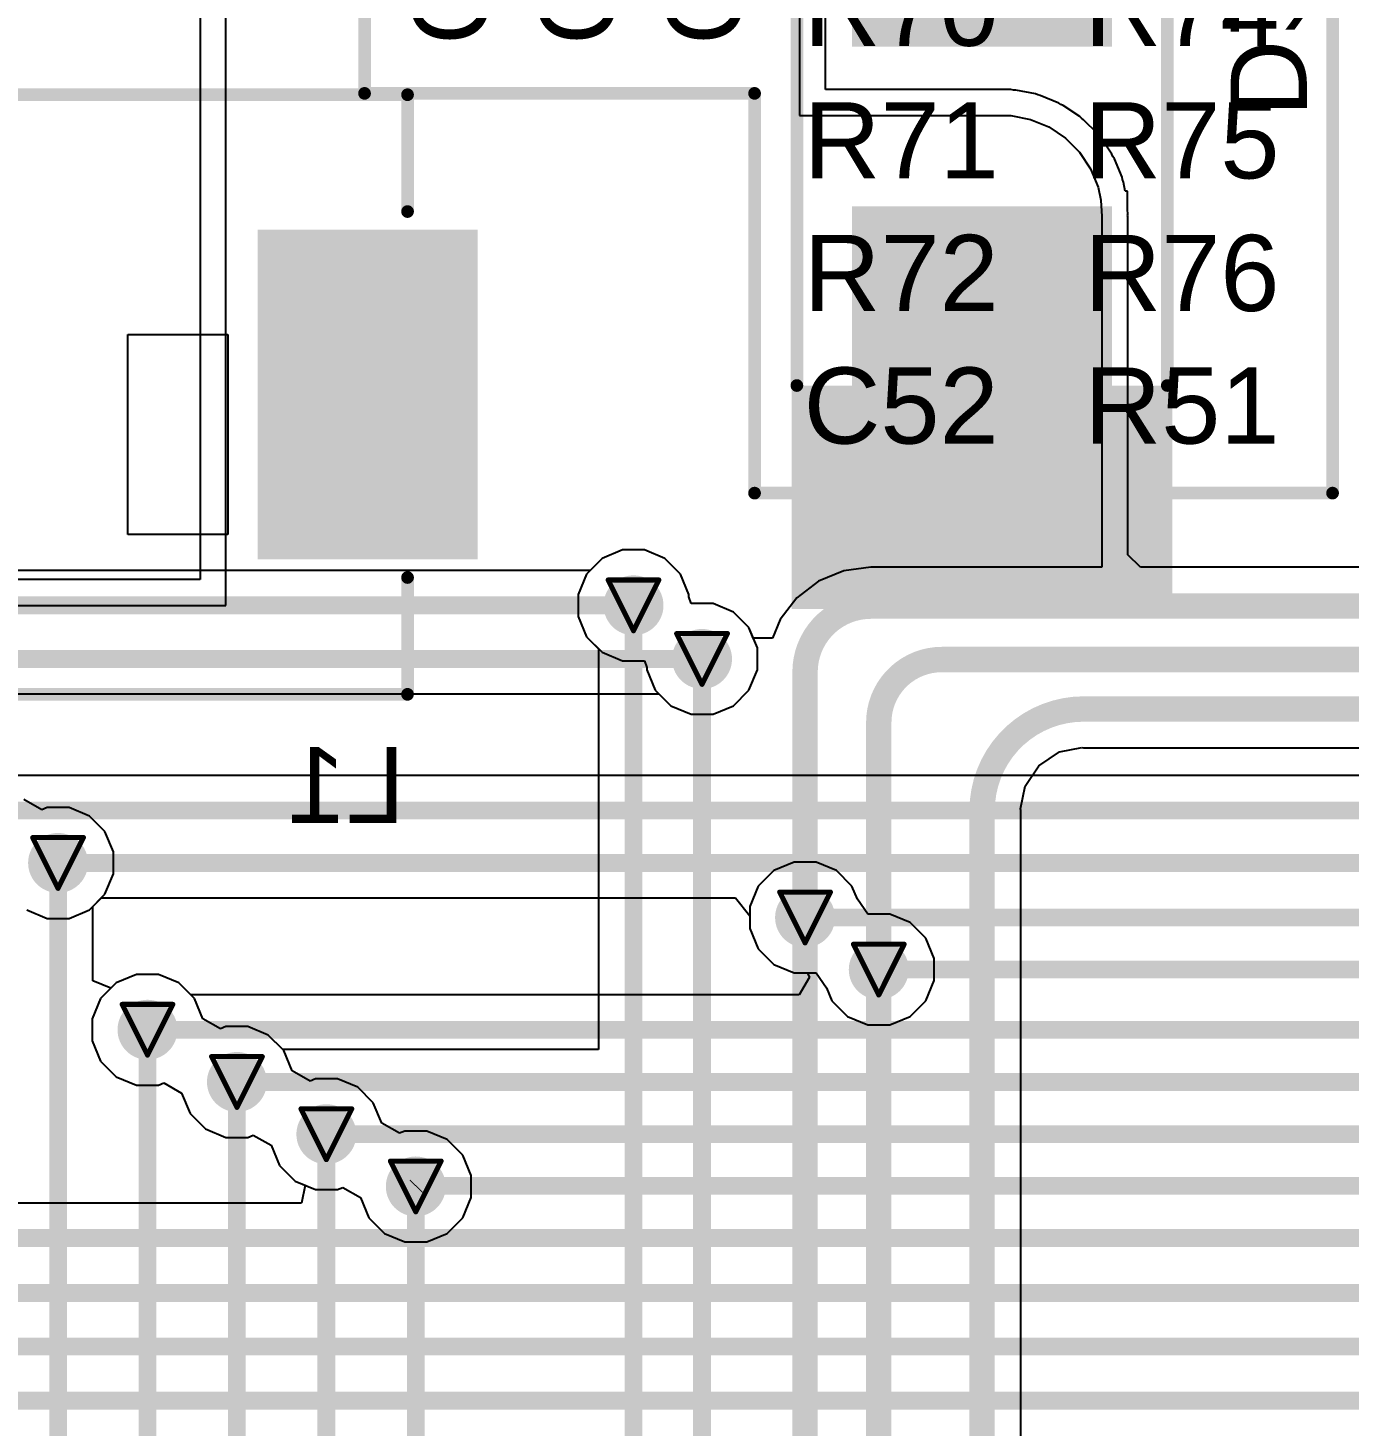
# Model space of a CAD drawing. Header units: inches. Extents: x 0 to 211, y 0 to 201.
# Drawn here: x 0.57 to 1.091, y 2.692 to 3.242 of the extents above; entities that cross this region are included whole.
import ezdxf

# ---------------------------------------------------------------- set-up
doc = ezdxf.new("R2010")
doc.units = ezdxf.units.IN
doc.header["$MEASUREMENT"] = 0
for name, color, linetype in [('Bottom Layer', 5, 'Continuous'), ('Bottom Overlay', 54, 'Continuous'), ('Bottom Paste', 16, 'Continuous'), ('Bottom Solder', 6, 'Continuous'), ('Drill Drawing', 1, 'Continuous'), ('Layer 1', 16, 'Continuous'), ('Layer 2', 76, 'Continuous'), ('Top Layer', 1, 'Continuous'), ('Top Overlay', 2, 'Continuous'), ('Via Holes', 16, 'Continuous')]:
    doc.layers.add(name, color=color, linetype=linetype)
doc.styles.add('Arial', font='', dxfattribs={"height": 0.2})
doc.styles.get('Arial').set_extended_font_data('Arial')

# ---------------------------------------------------------------- blocks, each defined once
blk = doc.blocks.new('SMB__B_22')
at = {"layer": 'Bottom Layer'}
for points in [[(-0.03543, 0.04724), (-0.03543, -0.04724), (-0.14567, -0.04724), (-0.14567, 0.04724)], [(0.14567, 0.04724), (0.14567, -0.04724), (0.03543, -0.04724), (0.03543, 0.04724)]]:
    blk.add_hatch(color=5, dxfattribs=at).paths.add_polyline_path(points)
at = {"layer": 'Bottom Overlay'}
for points in [[(0.102, 0.04899), (0.19, 0.04899), (0.19, 0.07499), (0.102, 0.07499)], [(0.14699, -0.053), (0.18999, -0.053), (0.18999, 0.065), (0.14699, 0.065)], [(0.102, -0.07501), (0.19, -0.07501), (0.19, -0.04901), (0.102, -0.04901)]]:
    blk.add_hatch(color=54, dxfattribs=at).paths.add_polyline_path(points)
at = {"layer": 'Bottom Paste'}
for points in [[(-0.03543, 0.04724), (-0.03543, -0.04724), (-0.14567, -0.04724), (-0.14567, 0.04724)], [(0.14567, 0.04724), (0.14567, -0.04724), (0.03543, -0.04724), (0.03543, 0.04724)]]:
    blk.add_hatch(color=16, dxfattribs=at).paths.add_polyline_path(points)
at = {"layer": 'Bottom Solder'}
for points in [[(-0.03143, 0.05124), (-0.03143, -0.05124), (-0.14967, -0.05124), (-0.14967, 0.05124)], [(0.14967, 0.05124), (0.14967, -0.05124), (0.03143, -0.05124), (0.03143, 0.05124)]]:
    blk.add_hatch(color=6, dxfattribs=at).paths.add_polyline_path(points)
at = {"layer": 'Bottom Overlay'}
for points in [[(0.102, 0.073, 0.005, 0.005, 0), (-0.087, 0.073, 0.005, 0.005, 0)], [(-0.087, 0.055, 0.005, 0.005, 0), (-0.087, 0.073, 0.005, 0.005, 0)], [(-0.087, -0.073, 0.005, 0.005, 0), (-0.087, -0.055, 0.005, 0.005, 0)], [(0.102, -0.073, 0.005, 0.005, 0), (-0.087, -0.073, 0.005, 0.005, 0)]]:
    blk.add_lwpolyline(points, format="xyseb", dxfattribs=at)
for points in [[(-0.08825, 0.073, 0.0025, 0.0025, 1), (-0.08575, 0.073, 0.0025, 0.0025, 1)], [(-0.08825, 0.073, 0.0025, 0.0025, 1), (-0.08575, 0.073, 0.0025, 0.0025, 1)], [(0.10075, 0.073, 0.0025, 0.0025, 1), (0.10325, 0.073, 0.0025, 0.0025, 1)], [(-0.08825, 0.055, 0.0025, 0.0025, 1), (-0.08575, 0.055, 0.0025, 0.0025, 1)], [(-0.08825, -0.055, 0.0025, 0.0025, 1), (-0.08575, -0.055, 0.0025, 0.0025, 1)], [(-0.08825, -0.073, 0.0025, 0.0025, 1), (-0.08575, -0.073, 0.0025, 0.0025, 1)], [(-0.08825, -0.073, 0.0025, 0.0025, 1), (-0.08575, -0.073, 0.0025, 0.0025, 1)], [(0.10075, -0.073, 0.0025, 0.0025, 1), (0.10325, -0.073, 0.0025, 0.0025, 1)]]:
    blk.add_lwpolyline(points, format="xyseb", close=True, dxfattribs=at)
blk = doc.blocks.new('ETQP3M6R8KVN_B_219')
at = {"layer": 'Bottom Layer'}
for points in [[(-0.15157, 0.06299), (-0.06889, 0.06299), (-0.06889, -0.06299), (-0.15157, -0.06299)], [(0.06889, 0.06299), (0.15157, 0.06299), (0.15157, -0.06299), (0.06889, -0.06299)]]:
    blk.add_hatch(color=5, dxfattribs=at).paths.add_polyline_path(points)
at = {"layer": 'Bottom Paste'}
for points in [[(-0.15157, 0.06299), (-0.06889, 0.06299), (-0.06889, -0.06299), (-0.15157, -0.06299)], [(0.06889, 0.06299), (0.15157, 0.06299), (0.15157, -0.06299), (0.06889, -0.06299)]]:
    blk.add_hatch(color=16, dxfattribs=at).paths.add_polyline_path(points)
at = {"layer": 'Bottom Solder'}
for points in [[(-0.15357, 0.06499), (-0.06689, 0.06499), (-0.06689, -0.06499), (-0.15357, -0.06499)], [(0.06689, 0.06499), (0.15357, 0.06499), (0.15357, -0.06499), (0.06689, -0.06499)]]:
    blk.add_hatch(color=6, dxfattribs=at).paths.add_polyline_path(points)
at = {"layer": 'Bottom Overlay'}
for p, q in [((0.01575, -0.05512), (0.01575, 0.02362)), ((0.01575, 0.02362), (0.05512, 0.02362)), ((0.05512, 0.02362), (0.05512, -0.05512)), ((0.05512, -0.05512), (0.01575, -0.05512))]:
    blk.add_line(p, q, dxfattribs=at)
for points in [[(-0.12598, 0.11811, 0.005, 0.005, 0), (0.12598, 0.11811, 0.005, 0.005, 0)], [(-0.12598, 0.07209, 0.005, 0.005, 0), (-0.12598, 0.11811, 0.005, 0.005, 0)], [(0.12598, 0.07209, 0.005, 0.005, 0), (0.12598, 0.11811, 0.005, 0.005, 0)], [(-0.12598, -0.0748, 0.005, 0.005, 0), (-0.12598, -0.07209, 0.005, 0.005, 0)], [(-0.12598, -0.11811, 0.005, 0.005, 0), (-0.12598, -0.07209, 0.005, 0.005, 0)], [(0.12598, -0.11811, 0.005, 0.005, 0), (0.12598, -0.07209, 0.005, 0.005, 0)], [(-0.12598, -0.11811, 0.005, 0.005, 0), (0.12598, -0.11811, 0.005, 0.005, 0)]]:
    blk.add_lwpolyline(points, format="xyseb", dxfattribs=at)
for points in [[(-0.12723, 0.11811, 0.0025, 0.0025, 1), (-0.12473, 0.11811, 0.0025, 0.0025, 1)], [(-0.12723, 0.11811, 0.0025, 0.0025, 1), (-0.12473, 0.11811, 0.0025, 0.0025, 1)], [(0.12473, 0.11811, 0.0025, 0.0025, 1), (0.12723, 0.11811, 0.0025, 0.0025, 1)], [(0.12473, 0.11811, 0.0025, 0.0025, 1), (0.12723, 0.11811, 0.0025, 0.0025, 1)], [(-0.12723, 0.07209, 0.0025, 0.0025, 1), (-0.12473, 0.07209, 0.0025, 0.0025, 1)], [(0.12473, 0.07209, 0.0025, 0.0025, 1), (0.12723, 0.07209, 0.0025, 0.0025, 1)], [(-0.12723, -0.07209, 0.0025, 0.0025, 1), (-0.12473, -0.07209, 0.0025, 0.0025, 1)], [(-0.12723, -0.07209, 0.0025, 0.0025, 1), (-0.12473, -0.07209, 0.0025, 0.0025, 1)], [(0.12473, -0.07209, 0.0025, 0.0025, 1), (0.12723, -0.07209, 0.0025, 0.0025, 1)], [(-0.12723, -0.0748, 0.0025, 0.0025, 1), (-0.12473, -0.0748, 0.0025, 0.0025, 1)], [(-0.12723, -0.11811, 0.0025, 0.0025, 1), (-0.12473, -0.11811, 0.0025, 0.0025, 1)], [(-0.12723, -0.11811, 0.0025, 0.0025, 1), (-0.12473, -0.11811, 0.0025, 0.0025, 1)], [(0.12473, -0.11811, 0.0025, 0.0025, 1), (0.12723, -0.11811, 0.0025, 0.0025, 1)], [(0.12473, -0.11811, 0.0025, 0.0025, 1), (0.12723, -0.11811, 0.0025, 0.0025, 1)]]:
    blk.add_lwpolyline(points, format="xyseb", close=True, dxfattribs=at)

msp = doc.modelspace()

# ---------------------------------------------------------------- hatches: boundary and pattern name
at = {"layer": 'Bottom Layer'}
h = msp.add_hatch(color=5, dxfattribs=at)
edge = h.paths.add_edge_path()
edge.add_arc((0.809, 3.015), 0.01181, 0, 360)
h = msp.add_hatch(color=5, dxfattribs=at)
edge = h.paths.add_edge_path()
edge.add_arc((0.836, 2.99388), 0.01181, 0, 360)
h = msp.add_hatch(color=5, dxfattribs=at)
edge = h.paths.add_edge_path()
edge.add_arc((0.58222, 2.91351), 0.01181, 0, 360)
h = msp.add_hatch(color=5, dxfattribs=at)
edge = h.paths.add_edge_path()
edge.add_arc((0.8766, 2.89202), 0.01181, 0, 360)
h = msp.add_hatch(color=5, dxfattribs=at)
edge = h.paths.add_edge_path()
edge.add_arc((0.90565, 2.8715), 0.01181, 0, 360)
h = msp.add_hatch(color=5, dxfattribs=at)
edge = h.paths.add_edge_path()
edge.add_arc((0.61746, 2.8478), 0.01181, 0, 360)
h = msp.add_hatch(color=5, dxfattribs=at)
edge = h.paths.add_edge_path()
edge.add_arc((0.65271, 2.82722), 0.01181, 0, 360)
h = msp.add_hatch(color=5, dxfattribs=at)
edge = h.paths.add_edge_path()
edge.add_arc((0.68795, 2.80664), 0.01181, 0, 360)
h = msp.add_hatch(color=5, dxfattribs=at)
edge = h.paths.add_edge_path()
edge.add_arc((0.7232, 2.78606), 0.01181, 0, 360)
at = {"layer": 'Layer 1'}
h = msp.add_hatch(color=16, dxfattribs=at)
edge = h.paths.add_edge_path()
edge.add_arc((0.809, 3.015), 0.01181, 0, 360)
h = msp.add_hatch(color=16, dxfattribs=at)
edge = h.paths.add_edge_path()
edge.add_arc((0.836, 2.99388), 0.01181, 0, 360)
h = msp.add_hatch(color=16, dxfattribs=at)
edge = h.paths.add_edge_path()
edge.add_arc((0.58222, 2.91351), 0.01181, 0, 360)
h = msp.add_hatch(color=16, dxfattribs=at)
edge = h.paths.add_edge_path()
edge.add_arc((0.8766, 2.89202), 0.01181, 0, 360)
h = msp.add_hatch(color=16, dxfattribs=at)
edge = h.paths.add_edge_path()
edge.add_arc((0.90565, 2.8715), 0.01181, 0, 360)
h = msp.add_hatch(color=16, dxfattribs=at)
edge = h.paths.add_edge_path()
edge.add_arc((0.61746, 2.8478), 0.01181, 0, 360)
h = msp.add_hatch(color=16, dxfattribs=at)
edge = h.paths.add_edge_path()
edge.add_arc((0.65271, 2.82722), 0.01181, 0, 360)
h = msp.add_hatch(color=16, dxfattribs=at)
edge = h.paths.add_edge_path()
edge.add_arc((0.68795, 2.80664), 0.01181, 0, 360)
h = msp.add_hatch(color=16, dxfattribs=at)
edge = h.paths.add_edge_path()
edge.add_arc((0.7232, 2.78606), 0.01181, 0, 360)
at = {"layer": 'Layer 2'}
h = msp.add_hatch(color=76, dxfattribs=at)
edge = h.paths.add_edge_path()
edge.add_arc((0.809, 3.015), 0.01181, 0, 360)
h = msp.add_hatch(color=76, dxfattribs=at)
edge = h.paths.add_edge_path()
edge.add_arc((0.836, 2.99388), 0.01181, 0, 360)
h = msp.add_hatch(color=76, dxfattribs=at)
edge = h.paths.add_edge_path()
edge.add_arc((0.58222, 2.91351), 0.01181, 0, 360)
h = msp.add_hatch(color=76, dxfattribs=at)
edge = h.paths.add_edge_path()
edge.add_arc((0.8766, 2.89202), 0.01181, 0, 360)
h = msp.add_hatch(color=76, dxfattribs=at)
edge = h.paths.add_edge_path()
edge.add_arc((0.90565, 2.8715), 0.01181, 0, 360)
h = msp.add_hatch(color=76, dxfattribs=at)
edge = h.paths.add_edge_path()
edge.add_arc((0.61746, 2.8478), 0.01181, 0, 360)
h = msp.add_hatch(color=76, dxfattribs=at)
edge = h.paths.add_edge_path()
edge.add_arc((0.65271, 2.82722), 0.01181, 0, 360)
h = msp.add_hatch(color=76, dxfattribs=at)
edge = h.paths.add_edge_path()
edge.add_arc((0.68795, 2.80664), 0.01181, 0, 360)
h = msp.add_hatch(color=76, dxfattribs=at)
edge = h.paths.add_edge_path()
edge.add_arc((0.7232, 2.78606), 0.01181, 0, 360)
at = {"layer": 'Top Layer'}
h = msp.add_hatch(color=1, dxfattribs=at)
edge = h.paths.add_edge_path()
edge.add_arc((0.809, 3.015), 0.01181, 0, 360)
h = msp.add_hatch(color=1, dxfattribs=at)
edge = h.paths.add_edge_path()
edge.add_arc((0.836, 2.99388), 0.01181, 0, 360)
h = msp.add_hatch(color=1, dxfattribs=at)
edge = h.paths.add_edge_path()
edge.add_arc((0.58222, 2.91351), 0.01181, 0, 360)
h = msp.add_hatch(color=1, dxfattribs=at)
edge = h.paths.add_edge_path()
edge.add_arc((0.8766, 2.89202), 0.01181, 0, 360)
h = msp.add_hatch(color=1, dxfattribs=at)
edge = h.paths.add_edge_path()
edge.add_arc((0.90565, 2.8715), 0.01181, 0, 360)
h = msp.add_hatch(color=1, dxfattribs=at)
edge = h.paths.add_edge_path()
edge.add_arc((0.61746, 2.8478), 0.01181, 0, 360)
h = msp.add_hatch(color=1, dxfattribs=at)
edge = h.paths.add_edge_path()
edge.add_arc((0.65271, 2.82722), 0.01181, 0, 360)
h = msp.add_hatch(color=1, dxfattribs=at)
edge = h.paths.add_edge_path()
edge.add_arc((0.68795, 2.80664), 0.01181, 0, 360)
h = msp.add_hatch(color=1, dxfattribs=at)
edge = h.paths.add_edge_path()
edge.add_arc((0.7232, 2.78606), 0.01181, 0, 360)
at = {"layer": 'Via Holes'}
h = msp.add_hatch(color=7, dxfattribs=at)
edge = h.paths.add_edge_path()
edge.add_arc((0.809, 3.015), 0.00591, 0, 360)
h = msp.add_hatch(color=7, dxfattribs=at)
edge = h.paths.add_edge_path()
edge.add_arc((0.836, 2.99388), 0.00591, 0, 360)
h = msp.add_hatch(color=7, dxfattribs=at)
edge = h.paths.add_edge_path()
edge.add_arc((0.58222, 2.91351), 0.00591, 0, 360)
h = msp.add_hatch(color=7, dxfattribs=at)
edge = h.paths.add_edge_path()
edge.add_arc((0.8766, 2.89202), 0.00591, 0, 360)
h = msp.add_hatch(color=7, dxfattribs=at)
edge = h.paths.add_edge_path()
edge.add_arc((0.90565, 2.8715), 0.00591, 0, 360)
h = msp.add_hatch(color=7, dxfattribs=at)
edge = h.paths.add_edge_path()
edge.add_arc((0.61746, 2.8478), 0.00591, 0, 360)
h = msp.add_hatch(color=7, dxfattribs=at)
edge = h.paths.add_edge_path()
edge.add_arc((0.65271, 2.82722), 0.00591, 0, 360)
h = msp.add_hatch(color=7, dxfattribs=at)
edge = h.paths.add_edge_path()
edge.add_arc((0.68795, 2.80664), 0.00591, 0, 360)
h = msp.add_hatch(color=7, dxfattribs=at)
edge = h.paths.add_edge_path()
edge.add_arc((0.7232, 2.78606), 0.00591, 0, 360)

# ---------------------------------------------------------------- linework, layer by layer
at = {"layer": 'Bottom Layer'}
for p, q in [((0.63817, 3.79302), (0.63817, 3.0252)), ((0.64837, 3.015), (0.64837, 3.79302)), ((0.87445, 3.79302), (0.87445, 3.208)), ((0.88464, 3.2182), (0.88464, 3.39291)), ((0.95379, 3.2182), (0.88464, 3.2182)), ((0.95771, 3.2182), (0.95379, 3.2182)), ((0.9587, 3.218), (0.95771, 3.2182)), ((0.9597, 3.218), (0.9587, 3.218)), ((0.96739, 3.21647), (0.9597, 3.218)), ((0.96832, 3.21609), (0.96739, 3.21647)), ((0.96931, 3.21589), (0.96832, 3.21609)), ((0.97656, 3.21289), (0.96931, 3.21589)), ((0.97739, 3.21233), (0.97656, 3.21289)), ((0.97832, 3.21195), (0.97739, 3.21233)), ((0.98484, 3.20759), (0.97832, 3.21195)), ((0.87445, 3.208), (0.95379, 3.208)), ((0.95379, 3.208), (0.95771, 3.208)), ((0.95771, 3.208), (0.96541, 3.20647)), ((0.96541, 3.20647), (0.97265, 3.20347)), ((0.98555, 3.20688), (0.98484, 3.20759)), ((0.98639, 3.20632), (0.98555, 3.20688)), ((0.99193, 3.20077), (0.98639, 3.20632)), ((0.97265, 3.20347), (0.97918, 3.19911)), ((0.99249, 3.19994), (0.99193, 3.20077)), ((0.97918, 3.19911), (0.98473, 3.19356)), ((0.9932, 3.19923), (0.99249, 3.19994)), ((0.99756, 3.1927), (0.9932, 3.19923)), ((0.98473, 3.19356), (0.98908, 3.18704)), ((0.99795, 3.19178), (0.99756, 3.1927)), ((0.9985, 3.19094), (0.99795, 3.19178)), ((1.00151, 3.18369), (0.9985, 3.19094)), ((0.98908, 3.18704), (0.99209, 3.17979)), ((1.0017, 3.18271), (1.00151, 3.18369)), ((0.99209, 3.17979), (0.99311, 3.17462)), ((1.00209, 3.18178), (1.0017, 3.18271)), ((1.0028, 3.17818), (1.00209, 3.18178)), ((1.00361, 3.17818), (1.0028, 3.17818)), ((1.00361, 3.17109), (1.00361, 3.17818)), ((0.99311, 3.17462), (0.99361, 3.16818)), ((0.99361, 3.16818), (0.99361, 3.06635)), ((1.00378, 3.16897), (1.00361, 3.17109)), ((1.00373, 3.16857), (1.00378, 3.16897)), ((1.00381, 3.16818), (1.00373, 3.16857)), ((1.00381, 3.06635), (1.00381, 3.16818)), ((0.99361, 3.06635), (0.99361, 3.02999)), ((1.00381, 3.03494), (1.00381, 3.06635)), ((0.80466, 3.03681), (0.79665, 3.03349)), ((0.81334, 3.03681), (0.80466, 3.03681)), ((0.82135, 3.03349), (0.81334, 3.03681)), ((1.00876, 3.02999), (1.00381, 3.03494)), ((0.79665, 3.03349), (0.79051, 3.02735)), ((0.82749, 3.02735), (0.82135, 3.03349)), ((0.90255, 3.03005), (0.89186, 3.02864)), ((0.90255, 3.02999), (0.90255, 3.03005)), ((0.99361, 3.02999), (0.90255, 3.02999)), ((1.1134, 3.02999), (1.00876, 3.02999)), ((0.63817, 3.0252), (0.53507, 3.0252)), ((0.79051, 3.02735), (0.78719, 3.01934)), ((0.83081, 3.01934), (0.82749, 3.02735)), ((0.8819, 3.02451), (0.87335, 3.01795)), ((0.89186, 3.02864), (0.8819, 3.02451)), ((0.78719, 3.01934), (0.78719, 3.01066)), ((0.83081, 3.01842), (0.83081, 3.01934)), ((0.83166, 3.01569), (0.83081, 3.01842)), ((0.43539, 3.015), (0.64837, 3.015)), ((0.84034, 3.01569), (0.83166, 3.01569)), ((0.84835, 3.01237), (0.84034, 3.01569)), ((0.87335, 3.01795), (0.86678, 3.00939)), ((0.78719, 3.01066), (0.79051, 3.00265)), ((0.85449, 3.00623), (0.84835, 3.01237)), ((0.86678, 3.00939), (0.86377, 3.00212)), ((0.79051, 3.00265), (0.79524, 2.99792)), ((0.85619, 3.00212), (0.85449, 3.00623)), ((0.86377, 3.00212), (0.85619, 3.00212)), ((0.79524, 2.99792), (0.79524, 2.84)), ((0.97681, 2.95723), (0.98568, 2.959)), ((0.98568, 2.959), (0.98637, 2.95886)), ((0.98637, 2.95886), (1.48812, 2.95886)), ((0.96871, 2.95182), (0.97681, 2.95723)), ((0.96329, 2.94372), (0.96871, 2.95182)), ((0.96153, 2.93485), (0.96329, 2.94372)), ((0.57579, 2.93445), (0.56879, 2.9385)), ((0.57788, 2.93532), (0.57579, 2.93445)), ((0.58656, 2.93532), (0.57788, 2.93532)), ((0.59458, 2.932), (0.58656, 2.93532)), ((0.60071, 2.92586), (0.59458, 2.932)), ((0.96166, 2.93416), (0.96153, 2.93485)), ((0.96166, 2.36955), (0.96166, 2.93416)), ((0.60403, 2.91784), (0.60071, 2.92586)), ((0.60403, 2.90917), (0.60403, 2.91784)), ((0.60071, 2.90115), (0.60403, 2.90917)), ((0.59598, 2.89642), (0.60071, 2.90115)), ((0.59598, 2.86706), (0.59598, 2.89642)), ((0.60298, 2.86416), (0.59598, 2.86706)), ((0.60511, 2.86629), (0.60298, 2.86416)), ((0.61313, 2.86961), (0.60511, 2.86629)), ((0.6218, 2.86961), (0.61313, 2.86961)), ((0.62982, 2.86629), (0.6218, 2.86961)), ((0.63596, 2.86015), (0.62982, 2.86629)), ((0.63928, 2.85213), (0.63596, 2.86015)), ((0.64628, 2.84816), (0.63928, 2.85213)), ((0.64837, 2.84903), (0.64628, 2.84816)), ((0.65705, 2.84903), (0.64837, 2.84903)), ((0.66506, 2.84571), (0.65705, 2.84903)), ((0.67077, 2.84), (0.66506, 2.84571)), ((0.79524, 2.84), (0.67077, 2.84))]:
    msp.add_line(p, q, dxfattribs=at)
for points in [[(0.809, 2.33331, 0.007, 0.007, 0), (0.809, 3.015, 0.007, 0.007, 0)], [(0.8766, 2.98874, 0.01, 0.01, -0.414214), (0.90255, 3.01469, 0.01, 0.01, 0)], [(0.90255, 3.01469, 0.01, 0.01, 0), (1.77408, 3.01469, 0.01, 0.01, 0)], [(0.836, 2.37473, 0.007, 0.007, 0), (0.836, 2.99388, 0.007, 0.007, 0)], [(0.90565, 2.96884, 0.01, 0.01, -0.414214), (0.93048, 2.99366, 0.01, 0.01, 0)], [(0.93048, 2.99366, 0.01, 0.01, 0), (1.78396, 2.99366, 0.01, 0.01, 0)], [(0.8766, 2.89202, 0.01, 0.01, 0), (0.8766, 2.98874, 0.01, 0.01, 0)], [(0.94637, 2.93416, 0.01, 0.01, -0.414214), (0.98637, 2.97416, 0.01, 0.01, 0)], [(0.98637, 2.97416, 0.01, 0.01, 0), (1.80215, 2.97416, 0.01, 0.01, 0)], [(0.90565, 2.8715, 0.01, 0.01, 0), (0.90565, 2.96884, 0.01, 0.01, 0)], [(0.94637, 2.354, 0.01, 0.01, 0), (0.94637, 2.93416, 0.01, 0.01, 0)], [(0.58222, 2.45078, 0.007, 0.007, 0), (0.58222, 2.91351, 0.007, 0.007, 0)], [(0.8766, 0.6854, 0.01, 0.01, 0), (0.8766, 2.89202, 0.01, 0.01, 0)], [(0.90565, 0.58067, 0.01, 0.01, 0), (0.90565, 2.8715, 0.01, 0.01, 0)], [(0.61746, 2.45078, 0.007, 0.007, 0), (0.61746, 2.8478, 0.007, 0.007, 0)], [(0.65271, 2.45078, 0.007, 0.007, 0), (0.65271, 2.82722, 0.007, 0.007, 0)], [(0.68795, 2.45078, 0.007, 0.007, 0), (0.68795, 2.8, 0.007, 0.007, 0)], [(0.7232, 2.45078, 0.007, 0.007, 0), (0.7232, 2.78606, 0.007, 0.007, 0)]]:
    msp.add_lwpolyline(points, format="xyseb", dxfattribs=at)
for points in [[(0.80725, 3.015, 0.0035, 0.0035, 1), (0.81075, 3.015, 0.0035, 0.0035, 1)], [(0.90005, 3.01469, 0.005, 0.005, 1), (0.90505, 3.01469, 0.005, 0.005, 1)], [(0.90005, 3.01469, 0.005, 0.005, 1), (0.90505, 3.01469, 0.005, 0.005, 1)], [(0.83425, 2.99388, 0.0035, 0.0035, 1), (0.83775, 2.99388, 0.0035, 0.0035, 1)], [(0.92798, 2.99366, 0.005, 0.005, 1), (0.93298, 2.99366, 0.005, 0.005, 1)], [(0.92798, 2.99366, 0.005, 0.005, 1), (0.93298, 2.99366, 0.005, 0.005, 1)], [(0.8741, 2.98874, 0.005, 0.005, 1), (0.8791, 2.98874, 0.005, 0.005, 1)], [(0.8741, 2.98874, 0.005, 0.005, 1), (0.8791, 2.98874, 0.005, 0.005, 1)], [(0.98387, 2.97416, 0.005, 0.005, 1), (0.98887, 2.97416, 0.005, 0.005, 1)], [(0.98387, 2.97416, 0.005, 0.005, 1), (0.98887, 2.97416, 0.005, 0.005, 1)], [(0.90315, 2.96884, 0.005, 0.005, 1), (0.90815, 2.96884, 0.005, 0.005, 1)], [(0.90315, 2.96884, 0.005, 0.005, 1), (0.90815, 2.96884, 0.005, 0.005, 1)], [(0.94387, 2.93416, 0.005, 0.005, 1), (0.94887, 2.93416, 0.005, 0.005, 1)], [(0.94387, 2.93416, 0.005, 0.005, 1), (0.94887, 2.93416, 0.005, 0.005, 1)], [(0.58047, 2.91351, 0.0035, 0.0035, 1), (0.58397, 2.91351, 0.0035, 0.0035, 1)], [(0.8741, 2.89202, 0.005, 0.005, 1), (0.8791, 2.89202, 0.005, 0.005, 1)], [(0.8741, 2.89202, 0.005, 0.005, 1), (0.8791, 2.89202, 0.005, 0.005, 1)], [(0.90315, 2.8715, 0.005, 0.005, 1), (0.90815, 2.8715, 0.005, 0.005, 1)], [(0.90315, 2.8715, 0.005, 0.005, 1), (0.90815, 2.8715, 0.005, 0.005, 1)], [(0.61571, 2.8478, 0.0035, 0.0035, 1), (0.61921, 2.8478, 0.0035, 0.0035, 1)], [(0.65096, 2.82722, 0.0035, 0.0035, 1), (0.65446, 2.82722, 0.0035, 0.0035, 1)], [(0.6862, 2.8, 0.0035, 0.0035, 1), (0.6897, 2.8, 0.0035, 0.0035, 1)], [(0.72145, 2.78606, 0.0035, 0.0035, 1), (0.72495, 2.78606, 0.0035, 0.0035, 1)]]:
    msp.add_lwpolyline(points, format="xyseb", close=True, dxfattribs=at)
at = {"layer": 'Drill Drawing'}
for points in [[(0.799, 3.025, 0.002, 0.002, 0), (0.819, 3.025, 0.002, 0.002, 0)], [(0.799, 3.025, 0.002, 0.002, 0), (0.809, 3.005, 0.002, 0.002, 0)], [(0.809, 3.005, 0.002, 0.002, 0), (0.819, 3.025, 0.002, 0.002, 0)], [(0.826, 3.00388, 0.002, 0.002, 0), (0.846, 3.00388, 0.002, 0.002, 0)], [(0.826, 3.00388, 0.002, 0.002, 0), (0.836, 2.98388, 0.002, 0.002, 0)], [(0.836, 2.98388, 0.002, 0.002, 0), (0.846, 3.00388, 0.002, 0.002, 0)], [(0.57222, 2.92351, 0.002, 0.002, 0), (0.59222, 2.92351, 0.002, 0.002, 0)], [(0.57222, 2.92351, 0.002, 0.002, 0), (0.58222, 2.90351, 0.002, 0.002, 0)], [(0.58222, 2.90351, 0.002, 0.002, 0), (0.59222, 2.92351, 0.002, 0.002, 0)], [(0.8666, 2.90202, 0.002, 0.002, 0), (0.8866, 2.90202, 0.002, 0.002, 0)], [(0.8666, 2.90202, 0.002, 0.002, 0), (0.8766, 2.88202, 0.002, 0.002, 0)], [(0.8766, 2.88202, 0.002, 0.002, 0), (0.8866, 2.90202, 0.002, 0.002, 0)], [(0.89565, 2.8815, 0.002, 0.002, 0), (0.91565, 2.8815, 0.002, 0.002, 0)], [(0.89565, 2.8815, 0.002, 0.002, 0), (0.90565, 2.8615, 0.002, 0.002, 0)], [(0.90565, 2.8615, 0.002, 0.002, 0), (0.91565, 2.8815, 0.002, 0.002, 0)], [(0.60746, 2.8578, 0.002, 0.002, 0), (0.62746, 2.8578, 0.002, 0.002, 0)], [(0.60746, 2.8578, 0.002, 0.002, 0), (0.61746, 2.8378, 0.002, 0.002, 0)], [(0.61746, 2.8378, 0.002, 0.002, 0), (0.62746, 2.8578, 0.002, 0.002, 0)], [(0.64271, 2.83722, 0.002, 0.002, 0), (0.66271, 2.83722, 0.002, 0.002, 0)], [(0.64271, 2.83722, 0.002, 0.002, 0), (0.65271, 2.81722, 0.002, 0.002, 0)], [(0.65271, 2.81722, 0.002, 0.002, 0), (0.66271, 2.83722, 0.002, 0.002, 0)], [(0.67795, 2.81664, 0.002, 0.002, 0), (0.69795, 2.81664, 0.002, 0.002, 0)], [(0.67795, 2.81664, 0.002, 0.002, 0), (0.68795, 2.79664, 0.002, 0.002, 0)], [(0.68795, 2.79664, 0.002, 0.002, 0), (0.69795, 2.81664, 0.002, 0.002, 0)], [(0.7132, 2.79606, 0.002, 0.002, 0), (0.7332, 2.79606, 0.002, 0.002, 0)], [(0.7132, 2.79606, 0.002, 0.002, 0), (0.7232, 2.77606, 0.002, 0.002, 0)], [(0.7232, 2.77606, 0.002, 0.002, 0), (0.7332, 2.79606, 0.002, 0.002, 0)]]:
    msp.add_lwpolyline(points, format="xyseb", dxfattribs=at)
for points in [[(0.7985, 3.025, 0.001, 0.001, 1), (0.7995, 3.025, 0.001, 0.001, 1)], [(0.7985, 3.025, 0.001, 0.001, 1), (0.7995, 3.025, 0.001, 0.001, 1)], [(0.8185, 3.025, 0.001, 0.001, 1), (0.8195, 3.025, 0.001, 0.001, 1)], [(0.8185, 3.025, 0.001, 0.001, 1), (0.8195, 3.025, 0.001, 0.001, 1)], [(0.8085, 3.005, 0.001, 0.001, 1), (0.8095, 3.005, 0.001, 0.001, 1)], [(0.8085, 3.005, 0.001, 0.001, 1), (0.8095, 3.005, 0.001, 0.001, 1)], [(0.8255, 3.00388, 0.001, 0.001, 1), (0.8265, 3.00388, 0.001, 0.001, 1)], [(0.8255, 3.00388, 0.001, 0.001, 1), (0.8265, 3.00388, 0.001, 0.001, 1)], [(0.8455, 3.00388, 0.001, 0.001, 1), (0.8465, 3.00388, 0.001, 0.001, 1)], [(0.8455, 3.00388, 0.001, 0.001, 1), (0.8465, 3.00388, 0.001, 0.001, 1)], [(0.8355, 2.98388, 0.001, 0.001, 1), (0.8365, 2.98388, 0.001, 0.001, 1)], [(0.8355, 2.98388, 0.001, 0.001, 1), (0.8365, 2.98388, 0.001, 0.001, 1)], [(0.57172, 2.92351, 0.001, 0.001, 1), (0.57272, 2.92351, 0.001, 0.001, 1)], [(0.57172, 2.92351, 0.001, 0.001, 1), (0.57272, 2.92351, 0.001, 0.001, 1)], [(0.59172, 2.92351, 0.001, 0.001, 1), (0.59272, 2.92351, 0.001, 0.001, 1)], [(0.59172, 2.92351, 0.001, 0.001, 1), (0.59272, 2.92351, 0.001, 0.001, 1)], [(0.58172, 2.90351, 0.001, 0.001, 1), (0.58272, 2.90351, 0.001, 0.001, 1)], [(0.58172, 2.90351, 0.001, 0.001, 1), (0.58272, 2.90351, 0.001, 0.001, 1)], [(0.8661, 2.90202, 0.001, 0.001, 1), (0.8671, 2.90202, 0.001, 0.001, 1)], [(0.8661, 2.90202, 0.001, 0.001, 1), (0.8671, 2.90202, 0.001, 0.001, 1)], [(0.8861, 2.90202, 0.001, 0.001, 1), (0.8871, 2.90202, 0.001, 0.001, 1)], [(0.8861, 2.90202, 0.001, 0.001, 1), (0.8871, 2.90202, 0.001, 0.001, 1)], [(0.8761, 2.88202, 0.001, 0.001, 1), (0.8771, 2.88202, 0.001, 0.001, 1)], [(0.8761, 2.88202, 0.001, 0.001, 1), (0.8771, 2.88202, 0.001, 0.001, 1)], [(0.89515, 2.8815, 0.001, 0.001, 1), (0.89615, 2.8815, 0.001, 0.001, 1)], [(0.89515, 2.8815, 0.001, 0.001, 1), (0.89615, 2.8815, 0.001, 0.001, 1)], [(0.91515, 2.8815, 0.001, 0.001, 1), (0.91615, 2.8815, 0.001, 0.001, 1)], [(0.91515, 2.8815, 0.001, 0.001, 1), (0.91615, 2.8815, 0.001, 0.001, 1)], [(0.60696, 2.8578, 0.001, 0.001, 1), (0.60796, 2.8578, 0.001, 0.001, 1)], [(0.60696, 2.8578, 0.001, 0.001, 1), (0.60796, 2.8578, 0.001, 0.001, 1)], [(0.62696, 2.8578, 0.001, 0.001, 1), (0.62796, 2.8578, 0.001, 0.001, 1)], [(0.62696, 2.8578, 0.001, 0.001, 1), (0.62796, 2.8578, 0.001, 0.001, 1)], [(0.90515, 2.8615, 0.001, 0.001, 1), (0.90615, 2.8615, 0.001, 0.001, 1)], [(0.90515, 2.8615, 0.001, 0.001, 1), (0.90615, 2.8615, 0.001, 0.001, 1)], [(0.61696, 2.8378, 0.001, 0.001, 1), (0.61796, 2.8378, 0.001, 0.001, 1)], [(0.61696, 2.8378, 0.001, 0.001, 1), (0.61796, 2.8378, 0.001, 0.001, 1)], [(0.64221, 2.83722, 0.001, 0.001, 1), (0.64321, 2.83722, 0.001, 0.001, 1)], [(0.64221, 2.83722, 0.001, 0.001, 1), (0.64321, 2.83722, 0.001, 0.001, 1)], [(0.66221, 2.83722, 0.001, 0.001, 1), (0.66321, 2.83722, 0.001, 0.001, 1)], [(0.66221, 2.83722, 0.001, 0.001, 1), (0.66321, 2.83722, 0.001, 0.001, 1)], [(0.65221, 2.81722, 0.001, 0.001, 1), (0.65321, 2.81722, 0.001, 0.001, 1)], [(0.65221, 2.81722, 0.001, 0.001, 1), (0.65321, 2.81722, 0.001, 0.001, 1)], [(0.67745, 2.81664, 0.001, 0.001, 1), (0.67845, 2.81664, 0.001, 0.001, 1)], [(0.67745, 2.81664, 0.001, 0.001, 1), (0.67845, 2.81664, 0.001, 0.001, 1)], [(0.69745, 2.81664, 0.001, 0.001, 1), (0.69845, 2.81664, 0.001, 0.001, 1)], [(0.69745, 2.81664, 0.001, 0.001, 1), (0.69845, 2.81664, 0.001, 0.001, 1)], [(0.68745, 2.79664, 0.001, 0.001, 1), (0.68845, 2.79664, 0.001, 0.001, 1)], [(0.68745, 2.79664, 0.001, 0.001, 1), (0.68845, 2.79664, 0.001, 0.001, 1)], [(0.7127, 2.79606, 0.001, 0.001, 1), (0.7137, 2.79606, 0.001, 0.001, 1)], [(0.7127, 2.79606, 0.001, 0.001, 1), (0.7137, 2.79606, 0.001, 0.001, 1)], [(0.7327, 2.79606, 0.001, 0.001, 1), (0.7337, 2.79606, 0.001, 0.001, 1)], [(0.7327, 2.79606, 0.001, 0.001, 1), (0.7337, 2.79606, 0.001, 0.001, 1)], [(0.7227, 2.77606, 0.001, 0.001, 1), (0.7237, 2.77606, 0.001, 0.001, 1)], [(0.7227, 2.77606, 0.001, 0.001, 1), (0.7237, 2.77606, 0.001, 0.001, 1)]]:
    msp.add_lwpolyline(points, format="xyseb", close=True, dxfattribs=at)
at = {"layer": 'Layer 1'}
for p, q in [((0.80466, 3.03681), (0.79665, 3.03349)), ((0.81334, 3.03681), (0.80466, 3.03681)), ((0.82135, 3.03349), (0.81334, 3.03681)), ((0.79665, 3.03349), (0.79051, 3.02735)), ((0.82749, 3.02735), (0.82135, 3.03349)), ((0.79051, 3.02735), (0.78719, 3.01934)), ((0.83081, 3.01934), (0.82749, 3.02735)), ((0.78719, 3.01934), (0.78719, 3.01066)), ((0.83081, 3.01842), (0.83081, 3.01934)), ((0.83166, 3.01569), (0.83081, 3.01842)), ((0.84034, 3.01569), (0.83166, 3.01569)), ((0.84835, 3.01237), (0.84034, 3.01569)), ((0.78719, 3.01066), (0.79051, 3.00265)), ((0.85449, 3.00623), (0.84835, 3.01237)), ((0.79051, 3.00265), (0.79665, 2.99651)), ((0.85781, 2.99822), (0.85449, 3.00623)), ((0.79665, 2.99651), (0.80466, 2.99319)), ((0.85781, 2.98954), (0.85781, 2.99822)), ((0.80466, 2.99319), (0.81334, 2.99319)), ((0.81334, 2.99319), (0.81419, 2.99046)), ((0.81419, 2.99046), (0.81419, 2.98954)), ((0.81419, 2.98954), (0.81751, 2.98153)), ((0.85449, 2.98153), (0.85781, 2.98954)), ((0.81751, 2.98153), (0.82365, 2.97539)), ((0.84835, 2.97539), (0.85449, 2.98153)), ((0.82365, 2.97539), (0.83166, 2.97207)), ((0.84034, 2.97207), (0.84835, 2.97539)), ((0.83166, 2.97207), (0.84034, 2.97207)), ((0.57579, 2.93445), (0.56879, 2.9385)), ((0.57788, 2.93532), (0.57579, 2.93445)), ((0.58656, 2.93532), (0.57788, 2.93532)), ((0.59458, 2.932), (0.58656, 2.93532)), ((0.60071, 2.92586), (0.59458, 2.932)), ((0.60403, 2.91784), (0.60071, 2.92586)), ((0.60403, 2.90917), (0.60403, 2.91784)), ((0.87226, 2.91383), (0.86425, 2.91051)), ((0.88094, 2.91383), (0.87226, 2.91383)), ((0.88896, 2.91051), (0.88094, 2.91383)), ((0.60071, 2.90115), (0.60403, 2.90917)), ((0.86425, 2.91051), (0.85811, 2.90437)), ((0.89509, 2.90437), (0.88896, 2.91051)), ((0.85811, 2.90437), (0.85479, 2.89636)), ((0.89724, 2.8992), (0.89509, 2.90437)), ((0.59458, 2.89501), (0.60071, 2.90115)), ((0.90132, 2.89331), (0.89724, 2.8992)), ((0.56987, 2.89501), (0.57788, 2.89169)), ((0.58656, 2.89169), (0.59458, 2.89501)), ((0.85479, 2.89636), (0.85479, 2.88768)), ((0.90999, 2.89331), (0.90132, 2.89331)), ((0.91801, 2.88999), (0.90999, 2.89331)), ((0.57788, 2.89169), (0.58656, 2.89169)), ((0.85479, 2.88768), (0.85811, 2.87966)), ((0.92414, 2.88385), (0.91801, 2.88999)), ((0.92746, 2.87584), (0.92414, 2.88385)), ((0.85811, 2.87966), (0.86425, 2.87353)), ((0.92746, 2.86716), (0.92746, 2.87584)), ((0.86425, 2.87353), (0.87226, 2.87021)), ((0.87226, 2.87021), (0.88094, 2.87021)), ((0.88094, 2.87021), (0.88502, 2.86432)), ((0.60511, 2.86629), (0.59897, 2.86015)), ((0.61313, 2.86961), (0.60511, 2.86629)), ((0.6218, 2.86961), (0.61313, 2.86961)), ((0.62982, 2.86629), (0.6218, 2.86961)), ((0.63596, 2.86015), (0.62982, 2.86629)), ((0.88502, 2.86432), (0.88716, 2.85915)), ((0.92414, 2.85915), (0.92746, 2.86716)), ((0.59897, 2.86015), (0.59565, 2.85213)), ((0.63928, 2.85213), (0.63596, 2.86015)), ((0.88716, 2.85915), (0.8933, 2.85301)), ((0.91801, 2.85301), (0.92414, 2.85915)), ((0.59565, 2.85213), (0.59565, 2.84346)), ((0.64628, 2.84816), (0.63928, 2.85213)), ((0.64837, 2.84903), (0.64628, 2.84816)), ((0.65705, 2.84903), (0.64837, 2.84903)), ((0.66506, 2.84571), (0.65705, 2.84903)), ((0.8933, 2.85301), (0.90132, 2.84969)), ((0.90132, 2.84969), (0.90999, 2.84969)), ((0.90999, 2.84969), (0.91801, 2.85301)), ((0.59565, 2.84346), (0.59897, 2.83544)), ((0.6712, 2.83957), (0.66506, 2.84571)), ((0.67452, 2.83156), (0.6712, 2.83957)), ((0.59897, 2.83544), (0.60511, 2.82931)), ((0.68152, 2.82758), (0.67452, 2.83156)), ((0.60511, 2.82931), (0.61313, 2.82598)), ((0.61313, 2.82598), (0.6218, 2.82598)), ((0.6218, 2.82598), (0.6239, 2.82685)), ((0.6239, 2.82685), (0.6309, 2.82288)), ((0.68361, 2.82845), (0.68152, 2.82758)), ((0.69229, 2.82845), (0.68361, 2.82845)), ((0.70031, 2.82513), (0.69229, 2.82845)), ((0.6309, 2.82288), (0.63422, 2.81486)), ((0.70644, 2.81899), (0.70031, 2.82513)), ((0.63422, 2.81486), (0.64035, 2.80873)), ((0.70976, 2.81098), (0.70644, 2.81899)), ((0.71676, 2.807), (0.70976, 2.81098)), ((0.64035, 2.80873), (0.64837, 2.80541)), ((0.64837, 2.80541), (0.65705, 2.80541)), ((0.65705, 2.80541), (0.65914, 2.80627)), ((0.65914, 2.80627), (0.66614, 2.8023)), ((0.71886, 2.80787), (0.71676, 2.807)), ((0.72754, 2.80787), (0.71886, 2.80787)), ((0.73555, 2.80455), (0.72754, 2.80787)), ((0.74169, 2.79842), (0.73555, 2.80455)), ((0.66614, 2.8023), (0.66946, 2.79428)), ((0.74501, 2.7904), (0.74169, 2.79842)), ((0.66946, 2.79428), (0.6756, 2.78815)), ((0.6756, 2.78815), (0.68361, 2.78483)), ((0.74501, 2.78172), (0.74501, 2.7904)), ((0.68361, 2.78483), (0.69229, 2.78483)), ((0.69229, 2.78483), (0.69439, 2.7857)), ((0.69439, 2.7857), (0.70139, 2.78172)), ((0.70139, 2.78172), (0.70471, 2.77371)), ((0.74169, 2.77371), (0.74501, 2.78172)), ((0.70471, 2.77371), (0.71084, 2.76757)), ((0.73555, 2.76757), (0.74169, 2.77371)), ((0.71084, 2.76757), (0.71886, 2.76425)), ((0.72754, 2.76425), (0.73555, 2.76757)), ((0.71886, 2.76425), (0.72754, 2.76425))]:
    msp.add_line(p, q, dxfattribs=at)
at = {"layer": 'Layer 2'}
for p, q in [((0.80466, 3.03681), (0.79665, 3.03349)), ((0.81334, 3.03681), (0.80466, 3.03681)), ((0.82135, 3.03349), (0.81334, 3.03681)), ((0.79665, 3.03349), (0.79051, 3.02735)), ((0.82749, 3.02735), (0.82135, 3.03349)), ((0.79051, 3.02735), (0.78719, 3.01934)), ((0.83081, 3.01934), (0.82749, 3.02735)), ((0.78719, 3.01934), (0.78719, 3.01066)), ((0.83081, 3.01842), (0.83081, 3.01934)), ((0.83166, 3.01569), (0.83081, 3.01842)), ((0.84034, 3.01569), (0.83166, 3.01569)), ((0.84835, 3.01237), (0.84034, 3.01569)), ((0.78719, 3.01066), (0.79051, 3.00265)), ((0.85449, 3.00623), (0.84835, 3.01237)), ((0.79051, 3.00265), (0.79665, 2.99651)), ((0.85781, 2.99822), (0.85449, 3.00623)), ((0.79665, 2.99651), (0.80466, 2.99319)), ((0.85781, 2.98954), (0.85781, 2.99822)), ((0.80466, 2.99319), (0.81334, 2.99319)), ((0.81334, 2.99319), (0.81419, 2.99046)), ((0.81419, 2.99046), (0.81419, 2.98954)), ((0.81419, 2.98954), (0.81751, 2.98153)), ((0.85449, 2.98153), (0.85781, 2.98954)), ((0.81751, 2.98153), (0.82365, 2.97539)), ((0.84835, 2.97539), (0.85449, 2.98153)), ((0.82365, 2.97539), (0.83166, 2.97207)), ((0.84034, 2.97207), (0.84835, 2.97539)), ((0.83166, 2.97207), (0.84034, 2.97207)), ((0.57579, 2.93445), (0.56879, 2.9385)), ((0.57788, 2.93532), (0.57579, 2.93445)), ((0.58656, 2.93532), (0.57788, 2.93532)), ((0.59458, 2.932), (0.58656, 2.93532)), ((0.60071, 2.92586), (0.59458, 2.932)), ((0.60403, 2.91784), (0.60071, 2.92586)), ((0.60403, 2.90917), (0.60403, 2.91784)), ((0.87226, 2.91383), (0.86425, 2.91051)), ((0.88094, 2.91383), (0.87226, 2.91383)), ((0.88896, 2.91051), (0.88094, 2.91383)), ((0.60071, 2.90115), (0.60403, 2.90917)), ((0.86425, 2.91051), (0.85811, 2.90437)), ((0.89509, 2.90437), (0.88896, 2.91051)), ((0.85811, 2.90437), (0.85479, 2.89636)), ((0.89724, 2.8992), (0.89509, 2.90437)), ((0.59458, 2.89501), (0.60071, 2.90115)), ((0.90132, 2.89331), (0.89724, 2.8992)), ((0.56987, 2.89501), (0.57788, 2.89169)), ((0.58656, 2.89169), (0.59458, 2.89501)), ((0.85479, 2.89636), (0.85479, 2.88768)), ((0.90999, 2.89331), (0.90132, 2.89331)), ((0.91801, 2.88999), (0.90999, 2.89331)), ((0.57788, 2.89169), (0.58656, 2.89169)), ((0.85479, 2.88768), (0.85811, 2.87966)), ((0.92414, 2.88385), (0.91801, 2.88999)), ((0.92746, 2.87584), (0.92414, 2.88385)), ((0.85811, 2.87966), (0.86425, 2.87353)), ((0.92746, 2.86716), (0.92746, 2.87584)), ((0.86425, 2.87353), (0.87226, 2.87021)), ((0.87226, 2.87021), (0.88094, 2.87021)), ((0.88094, 2.87021), (0.88502, 2.86432)), ((0.60511, 2.86629), (0.59897, 2.86015)), ((0.61313, 2.86961), (0.60511, 2.86629)), ((0.6218, 2.86961), (0.61313, 2.86961)), ((0.62982, 2.86629), (0.6218, 2.86961)), ((0.63596, 2.86015), (0.62982, 2.86629)), ((0.88502, 2.86432), (0.88716, 2.85915)), ((0.92414, 2.85915), (0.92746, 2.86716)), ((0.59897, 2.86015), (0.59565, 2.85213)), ((0.63928, 2.85213), (0.63596, 2.86015)), ((0.88716, 2.85915), (0.8933, 2.85301)), ((0.91801, 2.85301), (0.92414, 2.85915)), ((0.59565, 2.85213), (0.59565, 2.84346)), ((0.64628, 2.84816), (0.63928, 2.85213)), ((0.64837, 2.84903), (0.64628, 2.84816)), ((0.65705, 2.84903), (0.64837, 2.84903)), ((0.66506, 2.84571), (0.65705, 2.84903)), ((0.8933, 2.85301), (0.90132, 2.84969)), ((0.90132, 2.84969), (0.90999, 2.84969)), ((0.90999, 2.84969), (0.91801, 2.85301)), ((0.59565, 2.84346), (0.59897, 2.83544)), ((0.6712, 2.83957), (0.66506, 2.84571)), ((0.67452, 2.83156), (0.6712, 2.83957)), ((0.59897, 2.83544), (0.60511, 2.82931)), ((0.68152, 2.82758), (0.67452, 2.83156)), ((0.60511, 2.82931), (0.61313, 2.82598)), ((0.61313, 2.82598), (0.6218, 2.82598)), ((0.6218, 2.82598), (0.6239, 2.82685)), ((0.6239, 2.82685), (0.6309, 2.82288)), ((0.68361, 2.82845), (0.68152, 2.82758)), ((0.69229, 2.82845), (0.68361, 2.82845)), ((0.70031, 2.82513), (0.69229, 2.82845)), ((0.6309, 2.82288), (0.63422, 2.81486)), ((0.70644, 2.81899), (0.70031, 2.82513)), ((0.63422, 2.81486), (0.64035, 2.80873)), ((0.70976, 2.81098), (0.70644, 2.81899)), ((0.71676, 2.807), (0.70976, 2.81098)), ((0.64035, 2.80873), (0.64837, 2.80541)), ((0.64837, 2.80541), (0.65705, 2.80541)), ((0.65705, 2.80541), (0.65914, 2.80627)), ((0.65914, 2.80627), (0.66614, 2.8023)), ((0.71886, 2.80787), (0.71676, 2.807)), ((0.72754, 2.80787), (0.71886, 2.80787)), ((0.73555, 2.80455), (0.72754, 2.80787)), ((0.74169, 2.79842), (0.73555, 2.80455)), ((0.66614, 2.8023), (0.66946, 2.79428)), ((0.74501, 2.7904), (0.74169, 2.79842)), ((0.66946, 2.79428), (0.6756, 2.78815)), ((0.6756, 2.78815), (0.68361, 2.78483)), ((0.74501, 2.78172), (0.74501, 2.7904)), ((0.68361, 2.78483), (0.69229, 2.78483)), ((0.69229, 2.78483), (0.69439, 2.7857)), ((0.69439, 2.7857), (0.70139, 2.78172)), ((0.70139, 2.78172), (0.70471, 2.77371)), ((0.74169, 2.77371), (0.74501, 2.78172)), ((0.70471, 2.77371), (0.71084, 2.76757)), ((0.73555, 2.76757), (0.74169, 2.77371)), ((0.71084, 2.76757), (0.71886, 2.76425)), ((0.72754, 2.76425), (0.73555, 2.76757)), ((0.71886, 2.76425), (0.72754, 2.76425))]:
    msp.add_line(p, q, dxfattribs=at)
at = {"layer": 'Top Layer'}
for p, q in [((0.80466, 3.03681), (0.79665, 3.03349)), ((0.81334, 3.03681), (0.80466, 3.03681)), ((0.82135, 3.03349), (0.81334, 3.03681)), ((0.79665, 3.03349), (0.79192, 3.02876)), ((0.82749, 3.02735), (0.82135, 3.03349)), ((0.79192, 3.02876), (0.30924, 3.02876)), ((0.83081, 3.01934), (0.82749, 3.02735)), ((0.83081, 3.01842), (0.83081, 3.01934)), ((0.83166, 3.01569), (0.83081, 3.01842)), ((0.84034, 3.01569), (0.83166, 3.01569)), ((0.84835, 3.01237), (0.84034, 3.01569)), ((0.85449, 3.00623), (0.84835, 3.01237)), ((0.85781, 2.99822), (0.85449, 3.00623)), ((0.85781, 2.98954), (0.85781, 2.99822)), ((0.85449, 2.98153), (0.85781, 2.98954)), ((0.30924, 2.98012), (0.81892, 2.98012)), ((0.81892, 2.98012), (0.82365, 2.97539)), ((0.84835, 2.97539), (0.85449, 2.98153)), ((0.82365, 2.97539), (0.83166, 2.97207)), ((0.84034, 2.97207), (0.84835, 2.97539)), ((0.83166, 2.97207), (0.84034, 2.97207)), ((1.82936, 2.94792), (0.56406, 2.94792)), ((0.59458, 2.89501), (0.5993, 2.89974)), ((0.5993, 2.89974), (0.84919, 2.89974)), ((0.84919, 2.89974), (0.85479, 2.89274)), ((0.56987, 2.89501), (0.57788, 2.89169)), ((0.58656, 2.89169), (0.59458, 2.89501)), ((0.85479, 2.89274), (0.85479, 2.88768)), ((0.57788, 2.89169), (0.58656, 2.89169)), ((0.85479, 2.88768), (0.85811, 2.87966)), ((0.85811, 2.87966), (0.86425, 2.87353)), ((0.86425, 2.87353), (0.87226, 2.87021)), ((0.87226, 2.87021), (0.87746, 2.87021)), ((0.87746, 2.87021), (0.87838, 2.86856)), ((0.60511, 2.86629), (0.59897, 2.86015)), ((0.61313, 2.86961), (0.60511, 2.86629)), ((0.6218, 2.86961), (0.61313, 2.86961)), ((0.62982, 2.86629), (0.6218, 2.86961)), ((0.63455, 2.86156), (0.62982, 2.86629)), ((0.87838, 2.86856), (0.87428, 2.86156)), ((0.59897, 2.86015), (0.59565, 2.85213)), ((0.87428, 2.86156), (0.63455, 2.86156)), ((0.59565, 2.85213), (0.59565, 2.84346)), ((0.59565, 2.84346), (0.59897, 2.83544)), ((0.59897, 2.83544), (0.60511, 2.82931)), ((0.60511, 2.82931), (0.61313, 2.82598)), ((0.61313, 2.82598), (0.6218, 2.82598)), ((0.6218, 2.82598), (0.6239, 2.82685)), ((0.6239, 2.82685), (0.6309, 2.82288)), ((0.6309, 2.82288), (0.63422, 2.81486)), ((0.63422, 2.81486), (0.64035, 2.80873)), ((0.64035, 2.80873), (0.64837, 2.80541)), ((0.64837, 2.80541), (0.65705, 2.80541)), ((0.65705, 2.80541), (0.65914, 2.80627)), ((0.65914, 2.80627), (0.66614, 2.8023)), ((0.66614, 2.8023), (0.66946, 2.79428)), ((0.66946, 2.79428), (0.6756, 2.78815)), ((0.6756, 2.78815), (0.67954, 2.78651)), ((0.67954, 2.78651), (0.67815, 2.77951)), ((0.67815, 2.77951), (0.38784, 2.77951))]:
    msp.add_line(p, q, dxfattribs=at)
for points in [[(0.27312, 3.015, 0.007, 0.007, 0), (0.809, 3.015, 0.007, 0.007, 0)], [(0.27168, 2.99388, 0.007, 0.007, 0), (0.836, 2.99388, 0.007, 0.007, 0)], [(0.54698, 2.93416, 0.007, 0.007, 0), (1.82936, 2.93416, 0.007, 0.007, 0)], [(0.58222, 2.91351, 0.007, 0.007, 0), (1.82774, 2.91351, 0.007, 0.007, 0)], [(0.8716, 2.89202, 0.007, 0.007, 0), (1.82697, 2.89202, 0.007, 0.007, 0)], [(0.90565, 2.8715, 0.007, 0.007, 0), (1.8252, 2.8715, 0.007, 0.007, 0)], [(0.61746, 2.8478, 0.007, 0.007, 0), (1.80435, 2.8478, 0.007, 0.007, 0)], [(0.65271, 2.82722, 0.007, 0.007, 0), (1.78038, 2.82722, 0.007, 0.007, 0)], [(0.68795, 2.80664, 0.007, 0.007, 0), (1.77872, 2.80664, 0.007, 0.007, 0)], [(0.7232, 2.78606, 0.007, 0.007, 0), (0.72346, 2.78633, 0.007, 0.007, 0)], [(0.72346, 2.78633, 0.007, 0.007, 0), (1.7749, 2.78633, 0.007, 0.007, 0)], [(0.37076, 2.76575, 0.007, 0.007, 0), (1.77506, 2.76575, 0.007, 0.007, 0)], [(0.406, 2.7441, 0.007, 0.007, 0), (0.9288, 2.7441, 0.007, 0.007, 0)], [(0.9288, 2.7441, 0.007, 0.007, 0), (1.77445, 2.7441, 0.007, 0.007, 0)], [(0.337, 2.72298, 0.007, 0.007, 0), (0.9288, 2.72298, 0.007, 0.007, 0)], [(0.9288, 2.72298, 0.007, 0.007, 0), (1.77329, 2.72298, 0.007, 0.007, 0)], [(0.44124, 2.70166, 0.007, 0.007, 0), (1.70555, 2.70166, 0.007, 0.007, 0)]]:
    msp.add_lwpolyline(points, format="xyseb", dxfattribs=at)
for points in [[(0.80725, 3.015, 0.0035, 0.0035, 1), (0.81075, 3.015, 0.0035, 0.0035, 1)], [(0.83425, 2.99388, 0.0035, 0.0035, 1), (0.83775, 2.99388, 0.0035, 0.0035, 1)], [(0.58047, 2.91351, 0.0035, 0.0035, 1), (0.58397, 2.91351, 0.0035, 0.0035, 1)], [(0.86985, 2.89202, 0.0035, 0.0035, 1), (0.87335, 2.89202, 0.0035, 0.0035, 1)], [(0.9039, 2.8715, 0.0035, 0.0035, 1), (0.9074, 2.8715, 0.0035, 0.0035, 1)], [(0.61571, 2.8478, 0.0035, 0.0035, 1), (0.61921, 2.8478, 0.0035, 0.0035, 1)], [(0.65096, 2.82722, 0.0035, 0.0035, 1), (0.65446, 2.82722, 0.0035, 0.0035, 1)], [(0.6862, 2.80664, 0.0035, 0.0035, 1), (0.6897, 2.80664, 0.0035, 0.0035, 1)], [(0.72145, 2.78606, 0.0035, 0.0035, 1), (0.72495, 2.78606, 0.0035, 0.0035, 1)], [(0.72171, 2.78633, 0.0035, 0.0035, 1), (0.72521, 2.78633, 0.0035, 0.0035, 1)], [(0.72171, 2.78633, 0.0035, 0.0035, 1), (0.72521, 2.78633, 0.0035, 0.0035, 1)], [(0.92705, 2.7441, 0.0035, 0.0035, 1), (0.93055, 2.7441, 0.0035, 0.0035, 1)], [(0.92705, 2.7441, 0.0035, 0.0035, 1), (0.93055, 2.7441, 0.0035, 0.0035, 1)], [(0.92705, 2.72298, 0.0035, 0.0035, 1), (0.93055, 2.72298, 0.0035, 0.0035, 1)], [(0.92705, 2.72298, 0.0035, 0.0035, 1), (0.93055, 2.72298, 0.0035, 0.0035, 1)]]:
    msp.add_lwpolyline(points, format="xyseb", close=True, dxfattribs=at)
at = {"layer": 'Top Overlay'}
for points in [[(0.703, 3.2167, 0.005, 0.005, 0), (0.703, 3.33519, 0.005, 0.005, 0)], [(1.08448, 3.05921, 0.005, 0.005, 0), (1.08448, 3.33519, 0.005, 0.005, 0)], [(0.703, 3.2167, 0.005, 0.005, 0), (0.8567, 3.2167, 0.005, 0.005, 0)], [(0.8567, 3.05921, 0.005, 0.005, 0), (0.8567, 3.2167, 0.005, 0.005, 0)], [(0.8567, 3.05921, 0.005, 0.005, 0), (1.08448, 3.05921, 0.005, 0.005, 0)]]:
    msp.add_lwpolyline(points, format="xyseb", dxfattribs=at)
for points in [[(0.70175, 3.2167, 0.0025, 0.0025, 1), (0.70425, 3.2167, 0.0025, 0.0025, 1)], [(0.70175, 3.2167, 0.0025, 0.0025, 1), (0.70425, 3.2167, 0.0025, 0.0025, 1)], [(0.85545, 3.2167, 0.0025, 0.0025, 1), (0.85795, 3.2167, 0.0025, 0.0025, 1)], [(0.85545, 3.2167, 0.0025, 0.0025, 1), (0.85795, 3.2167, 0.0025, 0.0025, 1)], [(0.85545, 3.05921, 0.0025, 0.0025, 1), (0.85795, 3.05921, 0.0025, 0.0025, 1)], [(0.85545, 3.05921, 0.0025, 0.0025, 1), (0.85795, 3.05921, 0.0025, 0.0025, 1)], [(1.08323, 3.05921, 0.0025, 0.0025, 1), (1.08573, 3.05921, 0.0025, 0.0025, 1)], [(1.08323, 3.05921, 0.0025, 0.0025, 1), (1.08573, 3.05921, 0.0025, 0.0025, 1)]]:
    msp.add_lwpolyline(points, format="xyseb", close=True, dxfattribs=at)

# ---------------------------------------------------------------- block references
at = {"rotation": 270}
msp.add_blockref('SMB__B_22', (0.94637, 3.20361), dxfattribs=at)
msp.add_blockref('ETQP3M6R8KVN_B_219', (0.59396, 3.09806))

# ---------------------------------------------------------------- texts
at = {"layer": 'Bottom Overlay', "style": 'Arial', "text_generation_flag": 2}
msp.add_text('D12', height=0.03, rotation=270, dxfattribs=at).set_placement((1.04438, 3.20751))
msp.add_text('L1', height=0.03, dxfattribs=at).set_placement((0.71902, 2.92924))
at = {"layer": 'Top Overlay', "style": 'Arial'}
for s, p in [('C59', (0.75164, 3.23579)), ('C58', (0.80164, 3.23579)), ('C57', (0.85164, 3.23579))]:
    msp.add_text(s, height=0.03, rotation=90, dxfattribs=at).set_placement(p)
for s, p in [('R70', (0.87604, 3.23543)), ('R74', (0.98669, 3.23543)), ('R71', (0.87604, 3.18319)), ('R75', (0.98669, 3.18319)), ('R72', (0.87604, 3.13096)), ('R76', (0.98669, 3.13096)), ('C52', (0.87604, 3.07872)), ('R51', (0.98669, 3.07872))]:
    msp.add_text(s, height=0.03, dxfattribs=at).set_placement(p)

doc.saveas('drawing.dxf')
